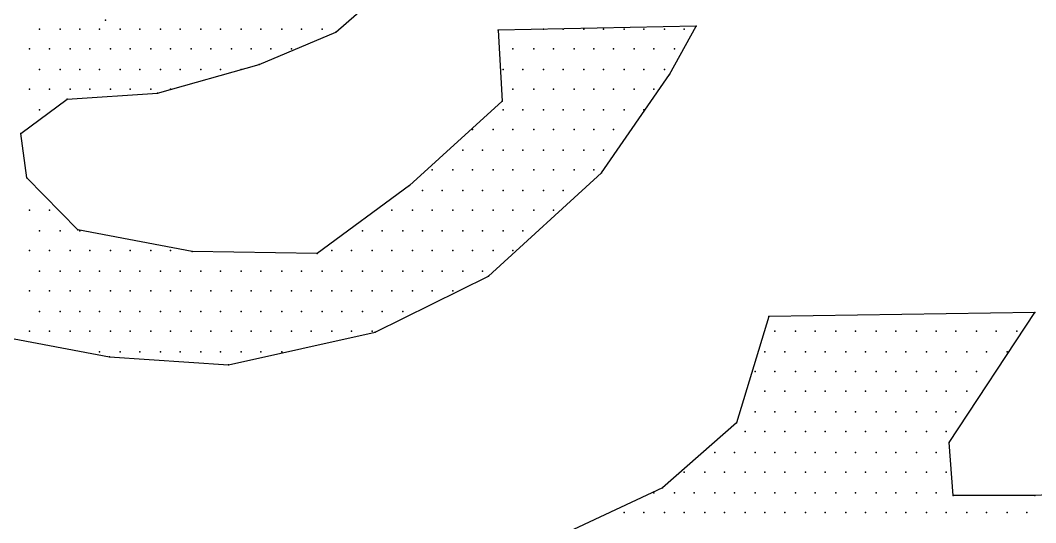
# Model space of a CAD drawing. Extents: x 180421 to 182279, y 668879 to 669787.
# Drawn here: x 180624.08 to 180629.52, y 669620.96 to 669623.65 of the extents above; entities that cross this region are included whole.
import ezdxf

# ---------------------------------------------------------------- set-up
doc = ezdxf.new("R2010")
doc.units = 0
doc.header["$LTSCALE"] = 2.5
doc.header["$MEASUREMENT"] = 0
doc.layers.add('KOTERET', color=1, linetype='CONTINUOUS')

msp = doc.modelspace()

# ---------------------------------------------------------------- linework, layer by layer
at = {"layer": 'KOTERET', "color": 1, "linetype": 'Continuous'}
msp.add_lwpolyline([(180592.9145, 669596.2614, 0.049045), (180603.36, 669595.5119, 0.072972), (180618.6666, 669598.1721, 0.125195), (180628.4524, 669603.5083, 0.103069), (180633.7886, 669611.0297, 0.035565), (180634.1422, 669612.5551, 0.105225), (180633.8994, 669617.1365, 0.105504), (180629.1227, 669624.4098, 0.107235), (180621.6594, 669629.1496, 0.064474), (180609.1765, 669632.591, 0.055181), (180598.0871, 669632.9235, 0.081162), (180585.0606, 669630.2474, 0.05669), (180576.7844, 669625.9616, 0.171614), (180570.7409, 669618.9363, 0.076301), (180569.8278, 669614.8194, 0.117637), (180571.2952, 669608.5384, 0.130118), (180575.998, 669603.2022, 0.070334), (180585.6676, 669598.1034, 0.047983), (180592.9145, 669596.2614)], format="xyb", dxfattribs=at)
at = {"layer": 'KOTERET', "color": 2, "linetype": 'Continuous'}
for points in [[(180625.7711, 669623.5864), (180626.1036, 669623.8767)], [(180624.1823, 669623.6022), (180624.1823, 669623.6022)], [(180624.2932, 669623.6022), (180624.2932, 669623.6022)], [(180624.3987, 669623.6022), (180624.3987, 669623.6022)], [(180624.5043, 669623.6022), (180624.5043, 669623.6022)], [(180624.6151, 669623.6022), (180624.6151, 669623.6022)], [(180624.7207, 669623.6022), (180624.7207, 669623.6022)], [(180624.8315, 669623.6022), (180624.8315, 669623.6022)], [(180624.9371, 669623.6022), (180624.9371, 669623.6022)], [(180625.0479, 669623.6022), (180625.0479, 669623.6022)], [(180625.1535, 669623.6022), (180625.1535, 669623.6022)], [(180625.2643, 669623.6022), (180625.2643, 669623.6022)], [(180625.3594, 669623.4122), (180625.7711, 669623.5864)], [(180625.3699, 669623.6022), (180625.3699, 669623.6022)], [(180625.4808, 669623.6022), (180625.4808, 669623.6022)], [(180625.5863, 669623.6022), (180625.5863, 669623.6022)], [(180625.6972, 669623.6022), (180625.6972, 669623.6022)], [(180627.7029, 669623.6181), (180626.6419, 669623.597)], [(180626.6419, 669623.597), (180626.6631, 669623.2169)], [(180626.8847, 669623.6022), (180626.8847, 669623.6022)], [(180626.9903, 669623.6022), (180626.9903, 669623.6022)], [(180627.1011, 669623.6022), (180627.1011, 669623.6022)], [(180627.2067, 669623.6022), (180627.2067, 669623.6022)], [(180627.3176, 669623.6022), (180627.3176, 669623.6022)], [(180627.4231, 669623.6022), (180627.4231, 669623.6022)], [(180627.534, 669623.6022), (180627.534, 669623.6022)], [(180627.5603, 669623.3594), (180627.7029, 669623.6181)], [(180627.6395, 669623.6022), (180627.6395, 669623.6022)], [(180627.7029, 669623.6181), (180627.7029, 669623.6181)], [(180624.1295, 669623.4967), (180624.1295, 669623.4967)], [(180624.2351, 669623.4967), (180624.2351, 669623.4967)], [(180624.3459, 669623.4967), (180624.3459, 669623.4967)], [(180624.4515, 669623.4967), (180624.4515, 669623.4967)], [(180624.5624, 669623.4967), (180624.5624, 669623.4967)], [(180624.6679, 669623.4967), (180624.6679, 669623.4967)], [(180624.7788, 669623.4967), (180624.7788, 669623.4967)], [(180624.8843, 669623.4967), (180624.8843, 669623.4967)], [(180624.9952, 669623.4967), (180624.9952, 669623.4967)], [(180625.1007, 669623.4967), (180625.1007, 669623.4967)], [(180625.2116, 669623.4967), (180625.2116, 669623.4967)], [(180625.3171, 669623.4967), (180625.3171, 669623.4967)], [(180625.4227, 669623.4967), (180625.4227, 669623.4967)], [(180625.5335, 669623.4967), (180625.5335, 669623.4967)], [(180626.7211, 669623.4967), (180626.7211, 669623.4967)], [(180626.832, 669623.4967), (180626.832, 669623.4967)], [(180626.9375, 669623.4967), (180626.9375, 669623.4967)], [(180627.0484, 669623.4967), (180627.0484, 669623.4967)], [(180627.1539, 669623.4967), (180627.1539, 669623.4967)], [(180627.2595, 669623.4967), (180627.2595, 669623.4967)], [(180627.3703, 669623.4967), (180627.3703, 669623.4967)], [(180627.4759, 669623.4967), (180627.4759, 669623.4967)], [(180627.5867, 669623.4967), (180627.5867, 669623.4967)], [(180624.1823, 669623.3858), (180624.1823, 669623.3858)], [(180624.2932, 669623.3858), (180624.2932, 669623.3858)], [(180624.3987, 669623.3858), (180624.3987, 669623.3858)], [(180624.5043, 669623.3858), (180624.5043, 669623.3858)], [(180624.6151, 669623.3858), (180624.6151, 669623.3858)], [(180624.7207, 669623.3858), (180624.7207, 669623.3858)], [(180624.8157, 669623.2592), (180625.3594, 669623.4122)], [(180624.8315, 669623.3858), (180624.8315, 669623.3858)], [(180624.9371, 669623.3858), (180624.9371, 669623.3858)], [(180625.0479, 669623.3858), (180625.0479, 669623.3858)], [(180625.1535, 669623.3858), (180625.1535, 669623.3858)], [(180625.2643, 669623.3858), (180625.2643, 669623.3858)], [(180626.6683, 669623.3858), (180626.6683, 669623.3858)], [(180626.7739, 669623.3858), (180626.7739, 669623.3858)], [(180626.8847, 669623.3858), (180626.8847, 669623.3858)], [(180626.9903, 669623.3858), (180626.9903, 669623.3858)], [(180627.1011, 669623.3858), (180627.1011, 669623.3858)], [(180627.2067, 669623.3858), (180627.2067, 669623.3858)], [(180627.3176, 669623.3858), (180627.3176, 669623.3858)], [(180627.4231, 669623.3858), (180627.4231, 669623.3858)], [(180627.534, 669623.3858), (180627.534, 669623.3858)], [(180627.1962, 669622.8316), (180627.5603, 669623.3594)], [(180624.1295, 669623.2803), (180624.1295, 669623.2803)], [(180624.2351, 669623.2803), (180624.2351, 669623.2803)], [(180624.3459, 669623.2803), (180624.3459, 669623.2803)], [(180624.4515, 669623.2803), (180624.4515, 669623.2803)], [(180624.5624, 669623.2803), (180624.5624, 669623.2803)], [(180624.6679, 669623.2803), (180624.6679, 669623.2803)], [(180624.7788, 669623.2803), (180624.7788, 669623.2803)], [(180624.8843, 669623.2803), (180624.8843, 669623.2803)], [(180626.7211, 669623.2803), (180626.7211, 669623.2803)], [(180626.832, 669623.2803), (180626.832, 669623.2803)], [(180626.9375, 669623.2803), (180626.9375, 669623.2803)], [(180627.0484, 669623.2803), (180627.0484, 669623.2803)], [(180627.1539, 669623.2803), (180627.1539, 669623.2803)], [(180627.2595, 669623.2803), (180627.2595, 669623.2803)], [(180627.3703, 669623.2803), (180627.3703, 669623.2803)], [(180627.4759, 669623.2803), (180627.4759, 669623.2803)], [(180624.082, 669623.0428), (180624.3301, 669623.2275)], [(180624.3301, 669623.2275), (180624.8157, 669623.2592)], [(180626.6631, 669623.2169), (180626.1669, 669622.763)], [(180624.1823, 669623.1694), (180624.1823, 669623.1694)], [(180626.6683, 669623.1694), (180626.6683, 669623.1694)], [(180626.7739, 669623.1694), (180626.7739, 669623.1694)], [(180626.8847, 669623.1694), (180626.8847, 669623.1694)], [(180626.9903, 669623.1694), (180626.9903, 669623.1694)], [(180627.1011, 669623.1694), (180627.1011, 669623.1694)], [(180627.2067, 669623.1694), (180627.2067, 669623.1694)], [(180627.3176, 669623.1694), (180627.3176, 669623.1694)], [(180627.4231, 669623.1694), (180627.4231, 669623.1694)], [(180624.1137, 669622.8052), (180624.082, 669623.0428)], [(180626.5047, 669623.0639), (180626.5047, 669623.0639)], [(180626.6156, 669623.0639), (180626.6156, 669623.0639)], [(180626.7211, 669623.0639), (180626.7211, 669623.0639)], [(180626.832, 669623.0639), (180626.832, 669623.0639)], [(180626.9375, 669623.0639), (180626.9375, 669623.0639)], [(180627.0484, 669623.0639), (180627.0484, 669623.0639)], [(180627.1539, 669623.0639), (180627.1539, 669623.0639)], [(180627.2595, 669623.0639), (180627.2595, 669623.0639)], [(180626.4519, 669622.953), (180626.4519, 669622.953)], [(180626.5575, 669622.953), (180626.5575, 669622.953)], [(180626.6683, 669622.953), (180626.6683, 669622.953)], [(180626.7739, 669622.953), (180626.7739, 669622.953)], [(180626.8847, 669622.953), (180626.8847, 669622.953)], [(180626.9903, 669622.953), (180626.9903, 669622.953)], [(180627.1011, 669622.953), (180627.1011, 669622.953)], [(180627.2067, 669622.953), (180627.2067, 669622.953)], [(180626.2883, 669622.8475), (180626.2883, 669622.8475)], [(180626.3992, 669622.8475), (180626.3992, 669622.8475)], [(180626.5047, 669622.8475), (180626.5047, 669622.8475)], [(180626.5892, 669622.2774), (180627.1962, 669622.8316)], [(180626.6156, 669622.8475), (180626.6156, 669622.8475)], [(180626.7211, 669622.8475), (180626.7211, 669622.8475)], [(180626.832, 669622.8475), (180626.832, 669622.8475)], [(180626.9375, 669622.8475), (180626.9375, 669622.8475)], [(180627.0484, 669622.8475), (180627.0484, 669622.8475)], [(180627.1539, 669622.8475), (180627.1539, 669622.8475)], [(180624.3882, 669622.5255), (180624.1137, 669622.8052)], [(180626.1669, 669622.763), (180625.6708, 669622.3988)], [(180626.2355, 669622.7366), (180626.2355, 669622.7366)], [(180626.3411, 669622.7366), (180626.3411, 669622.7366)], [(180626.4519, 669622.7366), (180626.4519, 669622.7366)], [(180626.5575, 669622.7366), (180626.5575, 669622.7366)], [(180626.6683, 669622.7366), (180626.6683, 669622.7366)], [(180626.7739, 669622.7366), (180626.7739, 669622.7366)], [(180626.8847, 669622.7366), (180626.8847, 669622.7366)], [(180626.9903, 669622.7366), (180626.9903, 669622.7366)], [(180624.1295, 669622.6311), (180624.1295, 669622.6311)], [(180624.2351, 669622.6311), (180624.2351, 669622.6311)], [(180626.0719, 669622.6311), (180626.0719, 669622.6311)], [(180626.1827, 669622.6311), (180626.1827, 669622.6311)], [(180626.2883, 669622.6311), (180626.2883, 669622.6311)], [(180626.3992, 669622.6311), (180626.3992, 669622.6311)], [(180626.5047, 669622.6311), (180626.5047, 669622.6311)], [(180626.6156, 669622.6311), (180626.6156, 669622.6311)], [(180626.7211, 669622.6311), (180626.7211, 669622.6311)], [(180626.832, 669622.6311), (180626.832, 669622.6311)], [(180626.9375, 669622.6311), (180626.9375, 669622.6311)], [(180624.1823, 669622.5202), (180624.1823, 669622.5202)], [(180624.2932, 669622.5202), (180624.2932, 669622.5202)], [(180625.0004, 669622.4094), (180624.3882, 669622.5255)], [(180624.3987, 669622.5202), (180624.3987, 669622.5202)], [(180625.9136, 669622.5202), (180625.9136, 669622.5202)], [(180626.0191, 669622.5202), (180626.0191, 669622.5202)], [(180626.13, 669622.5202), (180626.13, 669622.5202)], [(180626.2355, 669622.5202), (180626.2355, 669622.5202)], [(180626.3411, 669622.5202), (180626.3411, 669622.5202)], [(180626.4519, 669622.5202), (180626.4519, 669622.5202)], [(180626.5575, 669622.5202), (180626.5575, 669622.5202)], [(180626.6683, 669622.5202), (180626.6683, 669622.5202)], [(180626.7739, 669622.5202), (180626.7739, 669622.5202)], [(180624.1295, 669622.4147), (180624.1295, 669622.4147)], [(180624.2351, 669622.4147), (180624.2351, 669622.4147)], [(180624.3459, 669622.4147), (180624.3459, 669622.4147)], [(180624.4515, 669622.4147), (180624.4515, 669622.4147)], [(180624.5624, 669622.4147), (180624.5624, 669622.4147)], [(180624.6679, 669622.4147), (180624.6679, 669622.4147)], [(180624.7788, 669622.4147), (180624.7788, 669622.4147)], [(180624.8843, 669622.4147), (180624.8843, 669622.4147)], [(180625.6708, 669622.3988), (180625.0004, 669622.4094)], [(180625.7499, 669622.4147), (180625.7499, 669622.4147)], [(180625.8555, 669622.4147), (180625.8555, 669622.4147)], [(180625.9663, 669622.4147), (180625.9663, 669622.4147)], [(180626.0719, 669622.4147), (180626.0719, 669622.4147)], [(180626.1827, 669622.4147), (180626.1827, 669622.4147)], [(180626.2883, 669622.4147), (180626.2883, 669622.4147)], [(180626.3992, 669622.4147), (180626.3992, 669622.4147)], [(180626.5047, 669622.4147), (180626.5047, 669622.4147)], [(180626.6156, 669622.4147), (180626.6156, 669622.4147)], [(180626.7211, 669622.4147), (180626.7211, 669622.4147)], [(180624.1823, 669622.3038), (180624.1823, 669622.3038)], [(180624.2932, 669622.3038), (180624.2932, 669622.3038)], [(180624.3987, 669622.3038), (180624.3987, 669622.3038)], [(180624.5043, 669622.3038), (180624.5043, 669622.3038)], [(180624.6151, 669622.3038), (180624.6151, 669622.3038)], [(180624.7207, 669622.3038), (180624.7207, 669622.3038)], [(180624.8315, 669622.3038), (180624.8315, 669622.3038)], [(180624.9371, 669622.3038), (180624.9371, 669622.3038)], [(180625.0479, 669622.3038), (180625.0479, 669622.3038)], [(180625.1535, 669622.3038), (180625.1535, 669622.3038)], [(180625.2643, 669622.3038), (180625.2643, 669622.3038)], [(180625.3699, 669622.3038), (180625.3699, 669622.3038)], [(180625.4808, 669622.3038), (180625.4808, 669622.3038)], [(180625.5863, 669622.3038), (180625.5863, 669622.3038)], [(180625.6972, 669622.3038), (180625.6972, 669622.3038)], [(180625.8027, 669622.3038), (180625.8027, 669622.3038)], [(180625.9136, 669622.3038), (180625.9136, 669622.3038)], [(180626.0191, 669622.3038), (180626.0191, 669622.3038)], [(180626.13, 669622.3038), (180626.13, 669622.3038)], [(180626.2355, 669622.3038), (180626.2355, 669622.3038)], [(180626.3411, 669622.3038), (180626.3411, 669622.3038)], [(180626.4519, 669622.3038), (180626.4519, 669622.3038)], [(180626.5575, 669622.3038), (180626.5575, 669622.3038)], [(180625.9822, 669621.9766), (180626.5892, 669622.2774)], [(180624.1295, 669622.1983), (180624.1295, 669622.1983)], [(180624.2351, 669622.1983), (180624.2351, 669622.1983)], [(180624.3459, 669622.1983), (180624.3459, 669622.1983)], [(180624.4515, 669622.1983), (180624.4515, 669622.1983)], [(180624.5624, 669622.1983), (180624.5624, 669622.1983)], [(180624.6679, 669622.1983), (180624.6679, 669622.1983)], [(180624.7788, 669622.1983), (180624.7788, 669622.1983)], [(180624.8843, 669622.1983), (180624.8843, 669622.1983)], [(180624.9952, 669622.1983), (180624.9952, 669622.1983)], [(180625.1007, 669622.1983), (180625.1007, 669622.1983)], [(180625.2116, 669622.1983), (180625.2116, 669622.1983)], [(180625.3171, 669622.1983), (180625.3171, 669622.1983)], [(180625.4227, 669622.1983), (180625.4227, 669622.1983)], [(180625.5335, 669622.1983), (180625.5335, 669622.1983)], [(180625.6391, 669622.1983), (180625.6391, 669622.1983)], [(180625.7499, 669622.1983), (180625.7499, 669622.1983)], [(180625.8555, 669622.1983), (180625.8555, 669622.1983)], [(180625.9663, 669622.1983), (180625.9663, 669622.1983)], [(180626.0719, 669622.1983), (180626.0719, 669622.1983)], [(180626.1827, 669622.1983), (180626.1827, 669622.1983)], [(180626.2883, 669622.1983), (180626.2883, 669622.1983)], [(180626.3992, 669622.1983), (180626.3992, 669622.1983)], [(180624.1823, 669622.0874), (180624.1823, 669622.0874)], [(180624.2932, 669622.0874), (180624.2932, 669622.0874)], [(180624.3987, 669622.0874), (180624.3987, 669622.0874)], [(180624.5043, 669622.0874), (180624.5043, 669622.0874)], [(180624.6151, 669622.0874), (180624.6151, 669622.0874)], [(180624.7207, 669622.0874), (180624.7207, 669622.0874)], [(180624.8315, 669622.0874), (180624.8315, 669622.0874)], [(180624.9371, 669622.0874), (180624.9371, 669622.0874)], [(180625.0479, 669622.0874), (180625.0479, 669622.0874)], [(180625.1535, 669622.0874), (180625.1535, 669622.0874)], [(180625.2643, 669622.0874), (180625.2643, 669622.0874)], [(180625.3699, 669622.0874), (180625.3699, 669622.0874)], [(180625.4808, 669622.0874), (180625.4808, 669622.0874)], [(180625.5863, 669622.0874), (180625.5863, 669622.0874)], [(180625.6972, 669622.0874), (180625.6972, 669622.0874)], [(180625.8027, 669622.0874), (180625.8027, 669622.0874)], [(180625.9136, 669622.0874), (180625.9136, 669622.0874)], [(180626.0191, 669622.0874), (180626.0191, 669622.0874)], [(180626.13, 669622.0874), (180626.13, 669622.0874)], [(180629.5185, 669622.0821), (180628.0934, 669622.061)], [(180629.0593, 669621.3854), (180629.5185, 669622.0821)], [(180628.0934, 669622.061), (180627.9193, 669621.491)], [(180623.9131, 669621.966), (180624.5571, 669621.8446)], [(180624.1295, 669621.9818), (180624.1295, 669621.9818)], [(180624.2351, 669621.9818), (180624.2351, 669621.9818)], [(180624.3459, 669621.9818), (180624.3459, 669621.9818)], [(180624.4515, 669621.9818), (180624.4515, 669621.9818)], [(180624.5624, 669621.9818), (180624.5624, 669621.9818)], [(180624.6679, 669621.9818), (180624.6679, 669621.9818)], [(180624.7788, 669621.9818), (180624.7788, 669621.9818)], [(180624.8843, 669621.9818), (180624.8843, 669621.9818)], [(180624.9952, 669621.9818), (180624.9952, 669621.9818)], [(180625.1007, 669621.9818), (180625.1007, 669621.9818)], [(180625.1957, 669621.8024), (180625.9822, 669621.9766)], [(180625.2116, 669621.9818), (180625.2116, 669621.9818)], [(180625.3171, 669621.9818), (180625.3171, 669621.9818)], [(180625.4227, 669621.9818), (180625.4227, 669621.9818)], [(180625.5335, 669621.9818), (180625.5335, 669621.9818)], [(180625.6391, 669621.9818), (180625.6391, 669621.9818)], [(180625.7499, 669621.9818), (180625.7499, 669621.9818)], [(180625.8555, 669621.9818), (180625.8555, 669621.9818)], [(180625.9663, 669621.9818), (180625.9663, 669621.9818)], [(180628.1251, 669621.9818), (180628.1251, 669621.9818)], [(180628.236, 669621.9818), (180628.236, 669621.9818)], [(180628.3415, 669621.9818), (180628.3415, 669621.9818)], [(180628.4524, 669621.9818), (180628.4524, 669621.9818)], [(180628.5579, 669621.9818), (180628.5579, 669621.9818)], [(180628.6688, 669621.9818), (180628.6688, 669621.9818)], [(180628.7743, 669621.9818), (180628.7743, 669621.9818)], [(180628.8852, 669621.9818), (180628.8852, 669621.9818)], [(180628.9907, 669621.9818), (180628.9907, 669621.9818)], [(180629.0963, 669621.9818), (180629.0963, 669621.9818)], [(180629.2071, 669621.9818), (180629.2071, 669621.9818)], [(180629.3127, 669621.9818), (180629.3127, 669621.9818)], [(180629.4235, 669621.9818), (180629.4235, 669621.9818)], [(180624.5043, 669621.871), (180624.5043, 669621.871)], [(180624.5571, 669621.8446), (180625.1957, 669621.8024)], [(180624.6151, 669621.871), (180624.6151, 669621.871)], [(180624.7207, 669621.871), (180624.7207, 669621.871)], [(180624.8315, 669621.871), (180624.8315, 669621.871)], [(180624.9371, 669621.871), (180624.9371, 669621.871)], [(180625.0479, 669621.871), (180625.0479, 669621.871)], [(180625.1535, 669621.871), (180625.1535, 669621.871)], [(180625.2643, 669621.871), (180625.2643, 669621.871)], [(180625.3699, 669621.871), (180625.3699, 669621.871)], [(180625.4808, 669621.871), (180625.4808, 669621.871)], [(180628.0723, 669621.871), (180628.0723, 669621.871)], [(180628.1779, 669621.871), (180628.1779, 669621.871)], [(180628.2887, 669621.871), (180628.2887, 669621.871)], [(180628.3943, 669621.871), (180628.3943, 669621.871)], [(180628.5051, 669621.871), (180628.5051, 669621.871)], [(180628.6107, 669621.871), (180628.6107, 669621.871)], [(180628.7215, 669621.871), (180628.7215, 669621.871)], [(180628.8271, 669621.871), (180628.8271, 669621.871)], [(180628.9379, 669621.871), (180628.9379, 669621.871)], [(180629.0435, 669621.871), (180629.0435, 669621.871)], [(180629.1544, 669621.871), (180629.1544, 669621.871)], [(180629.2599, 669621.871), (180629.2599, 669621.871)], [(180629.3708, 669621.871), (180629.3708, 669621.871)], [(180628.0195, 669621.7654), (180628.0195, 669621.7654)], [(180628.1251, 669621.7654), (180628.1251, 669621.7654)], [(180628.236, 669621.7654), (180628.236, 669621.7654)], [(180628.3415, 669621.7654), (180628.3415, 669621.7654)], [(180628.4524, 669621.7654), (180628.4524, 669621.7654)], [(180628.5579, 669621.7654), (180628.5579, 669621.7654)], [(180628.6688, 669621.7654), (180628.6688, 669621.7654)], [(180628.7743, 669621.7654), (180628.7743, 669621.7654)], [(180628.8852, 669621.7654), (180628.8852, 669621.7654)], [(180628.9907, 669621.7654), (180628.9907, 669621.7654)], [(180629.0963, 669621.7654), (180629.0963, 669621.7654)], [(180629.2071, 669621.7654), (180629.2071, 669621.7654)], [(180628.0723, 669621.6599), (180628.0723, 669621.6599)], [(180628.1779, 669621.6599), (180628.1779, 669621.6599)], [(180628.2887, 669621.6599), (180628.2887, 669621.6599)], [(180628.3943, 669621.6599), (180628.3943, 669621.6599)], [(180628.5051, 669621.6599), (180628.5051, 669621.6599)], [(180628.6107, 669621.6599), (180628.6107, 669621.6599)], [(180628.7215, 669621.6599), (180628.7215, 669621.6599)], [(180628.8271, 669621.6599), (180628.8271, 669621.6599)], [(180628.9379, 669621.6599), (180628.9379, 669621.6599)], [(180629.0435, 669621.6599), (180629.0435, 669621.6599)], [(180629.1544, 669621.6599), (180629.1544, 669621.6599)], [(180628.0195, 669621.549), (180628.0195, 669621.549)], [(180628.1251, 669621.549), (180628.1251, 669621.549)], [(180628.236, 669621.549), (180628.236, 669621.549)], [(180628.3415, 669621.549), (180628.3415, 669621.549)], [(180628.4524, 669621.549), (180628.4524, 669621.549)], [(180628.5579, 669621.549), (180628.5579, 669621.549)], [(180628.6688, 669621.549), (180628.6688, 669621.549)], [(180628.7743, 669621.549), (180628.7743, 669621.549)], [(180628.8852, 669621.549), (180628.8852, 669621.549)], [(180628.9907, 669621.549), (180628.9907, 669621.549)], [(180629.0963, 669621.549), (180629.0963, 669621.549)], [(180627.9193, 669621.491), (180627.5234, 669621.1426)], [(180627.9668, 669621.4435), (180627.9668, 669621.4435)], [(180628.0723, 669621.4435), (180628.0723, 669621.4435)], [(180628.1779, 669621.4435), (180628.1779, 669621.4435)], [(180628.2887, 669621.4435), (180628.2887, 669621.4435)], [(180628.3943, 669621.4435), (180628.3943, 669621.4435)], [(180628.5051, 669621.4435), (180628.5051, 669621.4435)], [(180628.6107, 669621.4435), (180628.6107, 669621.4435)], [(180628.7215, 669621.4435), (180628.7215, 669621.4435)], [(180628.8271, 669621.4435), (180628.8271, 669621.4435)], [(180628.9379, 669621.4435), (180628.9379, 669621.4435)], [(180629.0435, 669621.4435), (180629.0435, 669621.4435)], [(180629.0805, 669621.1004), (180629.0593, 669621.3854)], [(180627.8031, 669621.3326), (180627.8031, 669621.3326)], [(180627.9087, 669621.3326), (180627.9087, 669621.3326)], [(180628.0195, 669621.3326), (180628.0195, 669621.3326)], [(180628.1251, 669621.3326), (180628.1251, 669621.3326)], [(180628.236, 669621.3326), (180628.236, 669621.3326)], [(180628.3415, 669621.3326), (180628.3415, 669621.3326)], [(180628.4524, 669621.3326), (180628.4524, 669621.3326)], [(180628.5579, 669621.3326), (180628.5579, 669621.3326)], [(180628.6688, 669621.3326), (180628.6688, 669621.3326)], [(180628.7743, 669621.3326), (180628.7743, 669621.3326)], [(180628.8852, 669621.3326), (180628.8852, 669621.3326)], [(180628.9907, 669621.3326), (180628.9907, 669621.3326)], [(180627.6395, 669621.2271), (180627.6395, 669621.2271)], [(180627.7504, 669621.2271), (180627.7504, 669621.2271)], [(180627.8559, 669621.2271), (180627.8559, 669621.2271)], [(180627.9668, 669621.2271), (180627.9668, 669621.2271)], [(180628.0723, 669621.2271), (180628.0723, 669621.2271)], [(180628.1779, 669621.2271), (180628.1779, 669621.2271)], [(180628.2887, 669621.2271), (180628.2887, 669621.2271)], [(180628.3943, 669621.2271), (180628.3943, 669621.2271)], [(180628.5051, 669621.2271), (180628.5051, 669621.2271)], [(180628.6107, 669621.2271), (180628.6107, 669621.2271)], [(180628.7215, 669621.2271), (180628.7215, 669621.2271)], [(180628.8271, 669621.2271), (180628.8271, 669621.2271)], [(180628.9379, 669621.2271), (180628.9379, 669621.2271)], [(180629.0435, 669621.2271), (180629.0435, 669621.2271)], [(180627.5234, 669621.1426), (180626.737, 669620.7731)], [(180627.4759, 669621.1162), (180627.4759, 669621.1162)], [(180627.5867, 669621.1162), (180627.5867, 669621.1162)], [(180627.6923, 669621.1162), (180627.6923, 669621.1162)], [(180627.8031, 669621.1162), (180627.8031, 669621.1162)], [(180627.9087, 669621.1162), (180627.9087, 669621.1162)], [(180628.0195, 669621.1162), (180628.0195, 669621.1162)], [(180628.1251, 669621.1162), (180628.1251, 669621.1162)], [(180628.236, 669621.1162), (180628.236, 669621.1162)], [(180628.3415, 669621.1162), (180628.3415, 669621.1162)], [(180628.4524, 669621.1162), (180628.4524, 669621.1162)], [(180628.5579, 669621.1162), (180628.5579, 669621.1162)], [(180628.6688, 669621.1162), (180628.6688, 669621.1162)], [(180628.7743, 669621.1162), (180628.7743, 669621.1162)], [(180628.8852, 669621.1162), (180628.8852, 669621.1162)], [(180628.9907, 669621.1162), (180628.9907, 669621.1162)], [(180629.0805, 669621.1004), (180629.0805, 669621.1004)], [(180629.0805, 669621.1004), (180629.0805, 669621.1004)], [(180629.5185, 669621.1004), (180629.0805, 669621.1004)], [(180629.9144, 669621.1215), (180629.5185, 669621.1004)], [(180627.3176, 669621.0107), (180627.3176, 669621.0107)], [(180627.4231, 669621.0107), (180627.4231, 669621.0107)], [(180627.534, 669621.0107), (180627.534, 669621.0107)], [(180627.6395, 669621.0107), (180627.6395, 669621.0107)], [(180627.7504, 669621.0107), (180627.7504, 669621.0107)], [(180627.8559, 669621.0107), (180627.8559, 669621.0107)], [(180627.9668, 669621.0107), (180627.9668, 669621.0107)], [(180628.0723, 669621.0107), (180628.0723, 669621.0107)], [(180628.1779, 669621.0107), (180628.1779, 669621.0107)], [(180628.2887, 669621.0107), (180628.2887, 669621.0107)], [(180628.3943, 669621.0107), (180628.3943, 669621.0107)], [(180628.5051, 669621.0107), (180628.5051, 669621.0107)], [(180628.6107, 669621.0107), (180628.6107, 669621.0107)], [(180628.7215, 669621.0107), (180628.7215, 669621.0107)], [(180628.8271, 669621.0107), (180628.8271, 669621.0107)], [(180628.9379, 669621.0107), (180628.9379, 669621.0107)], [(180629.0435, 669621.0107), (180629.0435, 669621.0107)], [(180629.1544, 669621.0107), (180629.1544, 669621.0107)], [(180629.2599, 669621.0107), (180629.2599, 669621.0107)], [(180629.3708, 669621.0107), (180629.3708, 669621.0107)], [(180629.4763, 669621.0107), (180629.4763, 669621.0107)]]:
    msp.add_lwpolyline(points, dxfattribs=at)
at = {"layer": 'KOTERET', "color": 1}
for p in [(180624.536, 669623.6497), (180624.536, 669623.6497), (180624.1823, 669623.6022), (180624.1823, 669623.6022), (180624.2932, 669623.6022), (180624.2932, 669623.6022), (180624.3987, 669623.6022), (180624.3987, 669623.6022), (180624.5043, 669623.6022), (180624.5043, 669623.6022), (180624.6151, 669623.6022), (180624.6151, 669623.6022), (180624.7207, 669623.6022), (180624.7207, 669623.6022), (180624.8315, 669623.6022), (180624.8315, 669623.6022), (180624.9371, 669623.6022), (180624.9371, 669623.6022), (180625.0479, 669623.6022), (180625.0479, 669623.6022), (180625.1535, 669623.6022), (180625.1535, 669623.6022), (180625.2643, 669623.6022), (180625.2643, 669623.6022), (180625.3699, 669623.6022), (180625.3699, 669623.6022), (180625.4808, 669623.6022), (180625.4808, 669623.6022), (180625.5863, 669623.6022), (180625.5863, 669623.6022), (180625.6972, 669623.6022), (180625.6972, 669623.6022), (180625.7711, 669623.5864), (180625.7711, 669623.5864), (180626.6419, 669623.597), (180626.6419, 669623.597), (180626.8847, 669623.6022), (180626.8847, 669623.6022), (180626.9903, 669623.6022), (180626.9903, 669623.6022), (180627.1011, 669623.6022), (180627.1011, 669623.6022), (180627.2067, 669623.6022), (180627.2067, 669623.6022), (180627.3176, 669623.6022), (180627.3176, 669623.6022), (180627.4231, 669623.6022), (180627.4231, 669623.6022), (180627.534, 669623.6022), (180627.534, 669623.6022), (180627.6395, 669623.6022), (180627.6395, 669623.6022), (180627.7029, 669623.6181), (180627.7029, 669623.6181), (180627.7029, 669623.6181), (180627.7029, 669623.6181), (180624.1295, 669623.4967), (180624.1295, 669623.4967), (180624.2351, 669623.4967), (180624.2351, 669623.4967), (180624.3459, 669623.4967), (180624.3459, 669623.4967), (180624.4515, 669623.4967), (180624.4515, 669623.4967), (180624.5624, 669623.4967), (180624.5624, 669623.4967), (180624.6679, 669623.4967), (180624.6679, 669623.4967), (180624.7788, 669623.4967), (180624.7788, 669623.4967), (180624.8843, 669623.4967), (180624.8843, 669623.4967), (180624.9952, 669623.4967), (180624.9952, 669623.4967), (180625.1007, 669623.4967), (180625.1007, 669623.4967), (180625.2116, 669623.4967), (180625.2116, 669623.4967), (180625.3171, 669623.4967), (180625.3171, 669623.4967), (180625.4227, 669623.4967), (180625.4227, 669623.4967), (180625.5335, 669623.4967), (180625.5335, 669623.4967), (180626.7211, 669623.4967), (180626.7211, 669623.4967), (180626.832, 669623.4967), (180626.832, 669623.4967), (180626.9375, 669623.4967), (180626.9375, 669623.4967), (180627.0484, 669623.4967), (180627.0484, 669623.4967), (180627.1539, 669623.4967), (180627.1539, 669623.4967), (180627.2595, 669623.4967), (180627.2595, 669623.4967), (180627.3703, 669623.4967), (180627.3703, 669623.4967), (180627.4759, 669623.4967), (180627.4759, 669623.4967), (180627.5867, 669623.4967), (180627.5867, 669623.4967), (180624.1823, 669623.3858), (180624.1823, 669623.3858), (180624.2932, 669623.3858), (180624.2932, 669623.3858), (180624.3987, 669623.3858), (180624.3987, 669623.3858), (180624.5043, 669623.3858), (180624.5043, 669623.3858), (180624.6151, 669623.3858), (180624.6151, 669623.3858), (180624.7207, 669623.3858), (180624.7207, 669623.3858), (180624.8315, 669623.3858), (180624.8315, 669623.3858), (180624.9371, 669623.3858), (180624.9371, 669623.3858), (180625.0479, 669623.3858), (180625.0479, 669623.3858), (180625.1535, 669623.3858), (180625.1535, 669623.3858), (180625.2643, 669623.3858), (180625.2643, 669623.3858), (180625.3594, 669623.4122), (180625.3594, 669623.4122), (180626.6683, 669623.3858), (180626.6683, 669623.3858), (180626.7739, 669623.3858), (180626.7739, 669623.3858), (180626.8847, 669623.3858), (180626.8847, 669623.3858), (180626.9903, 669623.3858), (180626.9903, 669623.3858), (180627.1011, 669623.3858), (180627.1011, 669623.3858), (180627.2067, 669623.3858), (180627.2067, 669623.3858), (180627.3176, 669623.3858), (180627.3176, 669623.3858), (180627.4231, 669623.3858), (180627.4231, 669623.3858), (180627.534, 669623.3858), (180627.534, 669623.3858), (180627.5603, 669623.3594), (180627.5603, 669623.3594), (180624.1295, 669623.2803), (180624.1295, 669623.2803), (180624.2351, 669623.2803), (180624.2351, 669623.2803), (180624.3459, 669623.2803), (180624.3459, 669623.2803), (180624.4515, 669623.2803), (180624.4515, 669623.2803), (180624.5624, 669623.2803), (180624.5624, 669623.2803), (180624.6679, 669623.2803), (180624.6679, 669623.2803), (180624.7788, 669623.2803), (180624.7788, 669623.2803), (180624.8843, 669623.2803), (180624.8843, 669623.2803), (180626.7211, 669623.2803), (180626.7211, 669623.2803), (180626.832, 669623.2803), (180626.832, 669623.2803), (180626.9375, 669623.2803), (180626.9375, 669623.2803), (180627.0484, 669623.2803), (180627.0484, 669623.2803), (180627.1539, 669623.2803), (180627.1539, 669623.2803), (180627.2595, 669623.2803), (180627.2595, 669623.2803), (180627.3703, 669623.2803), (180627.3703, 669623.2803), (180627.4759, 669623.2803), (180627.4759, 669623.2803), (180624.3301, 669623.2275), (180624.3301, 669623.2275), (180624.8157, 669623.2592), (180624.8157, 669623.2592), (180626.6631, 669623.2169), (180626.6631, 669623.2169), (180624.1823, 669623.1694), (180624.1823, 669623.1694), (180626.6683, 669623.1694), (180626.6683, 669623.1694), (180626.7739, 669623.1694), (180626.7739, 669623.1694), (180626.8847, 669623.1694), (180626.8847, 669623.1694), (180626.9903, 669623.1694), (180626.9903, 669623.1694), (180627.1011, 669623.1694), (180627.1011, 669623.1694), (180627.2067, 669623.1694), (180627.2067, 669623.1694), (180627.3176, 669623.1694), (180627.3176, 669623.1694), (180627.4231, 669623.1694), (180627.4231, 669623.1694), (180624.082, 669623.0428), (180624.082, 669623.0428), (180626.5047, 669623.0639), (180626.5047, 669623.0639), (180626.6156, 669623.0639), (180626.6156, 669623.0639), (180626.7211, 669623.0639), (180626.7211, 669623.0639), (180626.832, 669623.0639), (180626.832, 669623.0639), (180626.9375, 669623.0639), (180626.9375, 669623.0639), (180627.0484, 669623.0639), (180627.0484, 669623.0639), (180627.1539, 669623.0639), (180627.1539, 669623.0639), (180627.2595, 669623.0639), (180627.2595, 669623.0639), (180626.4519, 669622.953), (180626.4519, 669622.953), (180626.5575, 669622.953), (180626.5575, 669622.953), (180626.6683, 669622.953), (180626.6683, 669622.953), (180626.7739, 669622.953), (180626.7739, 669622.953), (180626.8847, 669622.953), (180626.8847, 669622.953), (180626.9903, 669622.953), (180626.9903, 669622.953), (180627.1011, 669622.953), (180627.1011, 669622.953), (180627.2067, 669622.953), (180627.2067, 669622.953), (180626.2883, 669622.8475), (180626.2883, 669622.8475), (180626.3992, 669622.8475), (180626.3992, 669622.8475), (180626.5047, 669622.8475), (180626.5047, 669622.8475), (180626.6156, 669622.8475), (180626.6156, 669622.8475), (180626.7211, 669622.8475), (180626.7211, 669622.8475), (180626.832, 669622.8475), (180626.832, 669622.8475), (180626.9375, 669622.8475), (180626.9375, 669622.8475), (180627.0484, 669622.8475), (180627.0484, 669622.8475), (180627.1539, 669622.8475), (180627.1539, 669622.8475), (180627.1962, 669622.8316), (180627.1962, 669622.8316), (180624.1137, 669622.8052), (180624.1137, 669622.8052), (180626.1669, 669622.763), (180626.1669, 669622.763), (180626.2355, 669622.7366), (180626.2355, 669622.7366), (180626.3411, 669622.7366), (180626.3411, 669622.7366), (180626.4519, 669622.7366), (180626.4519, 669622.7366), (180626.5575, 669622.7366), (180626.5575, 669622.7366), (180626.6683, 669622.7366), (180626.6683, 669622.7366), (180626.7739, 669622.7366), (180626.7739, 669622.7366), (180626.8847, 669622.7366), (180626.8847, 669622.7366), (180626.9903, 669622.7366), (180626.9903, 669622.7366), (180624.1295, 669622.6311), (180624.1295, 669622.6311), (180624.2351, 669622.6311), (180624.2351, 669622.6311), (180626.0719, 669622.6311), (180626.0719, 669622.6311), (180626.1827, 669622.6311), (180626.1827, 669622.6311), (180626.2883, 669622.6311), (180626.2883, 669622.6311), (180626.3992, 669622.6311), (180626.3992, 669622.6311), (180626.5047, 669622.6311), (180626.5047, 669622.6311), (180626.6156, 669622.6311), (180626.6156, 669622.6311), (180626.7211, 669622.6311), (180626.7211, 669622.6311), (180626.832, 669622.6311), (180626.832, 669622.6311), (180626.9375, 669622.6311), (180626.9375, 669622.6311), (180624.1823, 669622.5202), (180624.1823, 669622.5202), (180624.2932, 669622.5202), (180624.2932, 669622.5202), (180624.3882, 669622.5255), (180624.3882, 669622.5255), (180624.3987, 669622.5202), (180624.3987, 669622.5202), (180625.9136, 669622.5202), (180625.9136, 669622.5202), (180626.0191, 669622.5202), (180626.0191, 669622.5202), (180626.13, 669622.5202), (180626.13, 669622.5202), (180626.2355, 669622.5202), (180626.2355, 669622.5202), (180626.3411, 669622.5202), (180626.3411, 669622.5202), (180626.4519, 669622.5202), (180626.4519, 669622.5202), (180626.5575, 669622.5202), (180626.5575, 669622.5202), (180626.6683, 669622.5202), (180626.6683, 669622.5202), (180626.7739, 669622.5202), (180626.7739, 669622.5202), (180624.1295, 669622.4147), (180624.1295, 669622.4147), (180624.2351, 669622.4147), (180624.2351, 669622.4147), (180624.3459, 669622.4147), (180624.3459, 669622.4147), (180624.4515, 669622.4147), (180624.4515, 669622.4147), (180624.5624, 669622.4147), (180624.5624, 669622.4147), (180624.6679, 669622.4147), (180624.6679, 669622.4147), (180624.7788, 669622.4147), (180624.7788, 669622.4147), (180624.8843, 669622.4147), (180624.8843, 669622.4147), (180625.0004, 669622.4094), (180625.0004, 669622.4094), (180625.6708, 669622.3988), (180625.6708, 669622.3988), (180625.7499, 669622.4147), (180625.7499, 669622.4147), (180625.8555, 669622.4147), (180625.8555, 669622.4147), (180625.9663, 669622.4147), (180625.9663, 669622.4147), (180626.0719, 669622.4147), (180626.0719, 669622.4147), (180626.1827, 669622.4147), (180626.1827, 669622.4147), (180626.2883, 669622.4147), (180626.2883, 669622.4147), (180626.3992, 669622.4147), (180626.3992, 669622.4147), (180626.5047, 669622.4147), (180626.5047, 669622.4147), (180626.6156, 669622.4147), (180626.6156, 669622.4147), (180626.7211, 669622.4147), (180626.7211, 669622.4147), (180624.1823, 669622.3038), (180624.1823, 669622.3038), (180624.2932, 669622.3038), (180624.2932, 669622.3038), (180624.3987, 669622.3038), (180624.3987, 669622.3038), (180624.5043, 669622.3038), (180624.5043, 669622.3038), (180624.6151, 669622.3038), (180624.6151, 669622.3038), (180624.7207, 669622.3038), (180624.7207, 669622.3038), (180624.8315, 669622.3038), (180624.8315, 669622.3038), (180624.9371, 669622.3038), (180624.9371, 669622.3038), (180625.0479, 669622.3038), (180625.0479, 669622.3038), (180625.1535, 669622.3038), (180625.1535, 669622.3038), (180625.2643, 669622.3038), (180625.2643, 669622.3038), (180625.3699, 669622.3038), (180625.3699, 669622.3038), (180625.4808, 669622.3038), (180625.4808, 669622.3038), (180625.5863, 669622.3038), (180625.5863, 669622.3038), (180625.6972, 669622.3038), (180625.6972, 669622.3038), (180625.8027, 669622.3038), (180625.8027, 669622.3038), (180625.9136, 669622.3038), (180625.9136, 669622.3038), (180626.0191, 669622.3038), (180626.0191, 669622.3038), (180626.13, 669622.3038), (180626.13, 669622.3038), (180626.2355, 669622.3038), (180626.2355, 669622.3038), (180626.3411, 669622.3038), (180626.3411, 669622.3038), (180626.4519, 669622.3038), (180626.4519, 669622.3038), (180626.5575, 669622.3038), (180626.5575, 669622.3038), (180626.5892, 669622.2774), (180626.5892, 669622.2774), (180624.1295, 669622.1983), (180624.1295, 669622.1983), (180624.2351, 669622.1983), (180624.2351, 669622.1983), (180624.3459, 669622.1983), (180624.3459, 669622.1983), (180624.4515, 669622.1983), (180624.4515, 669622.1983), (180624.5624, 669622.1983), (180624.5624, 669622.1983), (180624.6679, 669622.1983), (180624.6679, 669622.1983), (180624.7788, 669622.1983), (180624.7788, 669622.1983), (180624.8843, 669622.1983), (180624.8843, 669622.1983), (180624.9952, 669622.1983), (180624.9952, 669622.1983), (180625.1007, 669622.1983), (180625.1007, 669622.1983), (180625.2116, 669622.1983), (180625.2116, 669622.1983), (180625.3171, 669622.1983), (180625.3171, 669622.1983), (180625.4227, 669622.1983), (180625.4227, 669622.1983), (180625.5335, 669622.1983), (180625.5335, 669622.1983), (180625.6391, 669622.1983), (180625.6391, 669622.1983), (180625.7499, 669622.1983), (180625.7499, 669622.1983), (180625.8555, 669622.1983), (180625.8555, 669622.1983), (180625.9663, 669622.1983), (180625.9663, 669622.1983), (180626.0719, 669622.1983), (180626.0719, 669622.1983), (180626.1827, 669622.1983), (180626.1827, 669622.1983), (180626.2883, 669622.1983), (180626.2883, 669622.1983), (180626.3992, 669622.1983), (180626.3992, 669622.1983), (180624.1823, 669622.0874), (180624.1823, 669622.0874), (180624.2932, 669622.0874), (180624.2932, 669622.0874), (180624.3987, 669622.0874), (180624.3987, 669622.0874), (180624.5043, 669622.0874), (180624.5043, 669622.0874), (180624.6151, 669622.0874), (180624.6151, 669622.0874), (180624.7207, 669622.0874), (180624.7207, 669622.0874), (180624.8315, 669622.0874), (180624.8315, 669622.0874), (180624.9371, 669622.0874), (180624.9371, 669622.0874), (180625.0479, 669622.0874), (180625.0479, 669622.0874), (180625.1535, 669622.0874), (180625.1535, 669622.0874), (180625.2643, 669622.0874), (180625.2643, 669622.0874), (180625.3699, 669622.0874), (180625.3699, 669622.0874), (180625.4808, 669622.0874), (180625.4808, 669622.0874), (180625.5863, 669622.0874), (180625.5863, 669622.0874), (180625.6972, 669622.0874), (180625.6972, 669622.0874), (180625.8027, 669622.0874), (180625.8027, 669622.0874), (180625.9136, 669622.0874), (180625.9136, 669622.0874), (180626.0191, 669622.0874), (180626.0191, 669622.0874), (180626.13, 669622.0874), (180626.13, 669622.0874), (180629.5185, 669622.0821), (180629.5185, 669622.0821), (180628.0934, 669622.061), (180628.0934, 669622.061), (180624.1295, 669621.9818), (180624.1295, 669621.9818), (180624.2351, 669621.9818), (180624.2351, 669621.9818), (180624.3459, 669621.9818), (180624.3459, 669621.9818), (180624.4515, 669621.9818), (180624.4515, 669621.9818), (180624.5624, 669621.9818), (180624.5624, 669621.9818), (180624.6679, 669621.9818), (180624.6679, 669621.9818), (180624.7788, 669621.9818), (180624.7788, 669621.9818), (180624.8843, 669621.9818), (180624.8843, 669621.9818), (180624.9952, 669621.9818), (180624.9952, 669621.9818), (180625.1007, 669621.9818), (180625.1007, 669621.9818), (180625.2116, 669621.9818), (180625.2116, 669621.9818), (180625.3171, 669621.9818), (180625.3171, 669621.9818), (180625.4227, 669621.9818), (180625.4227, 669621.9818), (180625.5335, 669621.9818), (180625.5335, 669621.9818), (180625.6391, 669621.9818), (180625.6391, 669621.9818), (180625.7499, 669621.9818), (180625.7499, 669621.9818), (180625.8555, 669621.9818), (180625.8555, 669621.9818), (180625.9663, 669621.9818), (180625.9663, 669621.9818), (180625.9822, 669621.9766), (180625.9822, 669621.9766), (180628.1251, 669621.9818), (180628.1251, 669621.9818), (180628.236, 669621.9818), (180628.236, 669621.9818), (180628.3415, 669621.9818), (180628.3415, 669621.9818), (180628.4524, 669621.9818), (180628.4524, 669621.9818), (180628.5579, 669621.9818), (180628.5579, 669621.9818), (180628.6688, 669621.9818), (180628.6688, 669621.9818), (180628.7743, 669621.9818), (180628.7743, 669621.9818), (180628.8852, 669621.9818), (180628.8852, 669621.9818), (180628.9907, 669621.9818), (180628.9907, 669621.9818), (180629.0963, 669621.9818), (180629.0963, 669621.9818), (180629.2071, 669621.9818), (180629.2071, 669621.9818), (180629.3127, 669621.9818), (180629.3127, 669621.9818), (180629.4235, 669621.9818), (180629.4235, 669621.9818), (180624.5043, 669621.871), (180624.5043, 669621.871), (180624.5571, 669621.8446), (180624.5571, 669621.8446), (180624.6151, 669621.871), (180624.6151, 669621.871), (180624.7207, 669621.871), (180624.7207, 669621.871), (180624.8315, 669621.871), (180624.8315, 669621.871), (180624.9371, 669621.871), (180624.9371, 669621.871), (180625.0479, 669621.871), (180625.0479, 669621.871), (180625.1535, 669621.871), (180625.1535, 669621.871), (180625.2643, 669621.871), (180625.2643, 669621.871), (180625.3699, 669621.871), (180625.3699, 669621.871), (180625.4808, 669621.871), (180625.4808, 669621.871), (180628.0723, 669621.871), (180628.0723, 669621.871), (180628.1779, 669621.871), (180628.1779, 669621.871), (180628.2887, 669621.871), (180628.2887, 669621.871), (180628.3943, 669621.871), (180628.3943, 669621.871), (180628.5051, 669621.871), (180628.5051, 669621.871), (180628.6107, 669621.871), (180628.6107, 669621.871), (180628.7215, 669621.871), (180628.7215, 669621.871), (180628.8271, 669621.871), (180628.8271, 669621.871), (180628.9379, 669621.871), (180628.9379, 669621.871), (180629.0435, 669621.871), (180629.0435, 669621.871), (180629.1544, 669621.871), (180629.1544, 669621.871), (180629.2599, 669621.871), (180629.2599, 669621.871), (180629.3708, 669621.871), (180629.3708, 669621.871), (180625.1957, 669621.8024), (180625.1957, 669621.8024), (180628.0195, 669621.7654), (180628.0195, 669621.7654), (180628.1251, 669621.7654), (180628.1251, 669621.7654), (180628.236, 669621.7654), (180628.236, 669621.7654), (180628.3415, 669621.7654), (180628.3415, 669621.7654), (180628.4524, 669621.7654), (180628.4524, 669621.7654), (180628.5579, 669621.7654), (180628.5579, 669621.7654), (180628.6688, 669621.7654), (180628.6688, 669621.7654), (180628.7743, 669621.7654), (180628.7743, 669621.7654), (180628.8852, 669621.7654), (180628.8852, 669621.7654), (180628.9907, 669621.7654), (180628.9907, 669621.7654), (180629.0963, 669621.7654), (180629.0963, 669621.7654), (180629.2071, 669621.7654), (180629.2071, 669621.7654), (180628.0723, 669621.6599), (180628.0723, 669621.6599), (180628.1779, 669621.6599), (180628.1779, 669621.6599), (180628.2887, 669621.6599), (180628.2887, 669621.6599), (180628.3943, 669621.6599), (180628.3943, 669621.6599), (180628.5051, 669621.6599), (180628.5051, 669621.6599), (180628.6107, 669621.6599), (180628.6107, 669621.6599), (180628.7215, 669621.6599), (180628.7215, 669621.6599), (180628.8271, 669621.6599), (180628.8271, 669621.6599), (180628.9379, 669621.6599), (180628.9379, 669621.6599), (180629.0435, 669621.6599), (180629.0435, 669621.6599), (180629.1544, 669621.6599), (180629.1544, 669621.6599), (180628.0195, 669621.549), (180628.0195, 669621.549), (180628.1251, 669621.549), (180628.1251, 669621.549), (180628.236, 669621.549), (180628.236, 669621.549), (180628.3415, 669621.549), (180628.3415, 669621.549), (180628.4524, 669621.549), (180628.4524, 669621.549), (180628.5579, 669621.549), (180628.5579, 669621.549), (180628.6688, 669621.549), (180628.6688, 669621.549), (180628.7743, 669621.549), (180628.7743, 669621.549), (180628.8852, 669621.549), (180628.8852, 669621.549), (180628.9907, 669621.549), (180628.9907, 669621.549), (180629.0963, 669621.549), (180629.0963, 669621.549), (180627.9193, 669621.491), (180627.9193, 669621.491), (180627.9668, 669621.4435), (180627.9668, 669621.4435), (180628.0723, 669621.4435), (180628.0723, 669621.4435), (180628.1779, 669621.4435), (180628.1779, 669621.4435), (180628.2887, 669621.4435), (180628.2887, 669621.4435), (180628.3943, 669621.4435), (180628.3943, 669621.4435), (180628.5051, 669621.4435), (180628.5051, 669621.4435), (180628.6107, 669621.4435), (180628.6107, 669621.4435), (180628.7215, 669621.4435), (180628.7215, 669621.4435), (180628.8271, 669621.4435), (180628.8271, 669621.4435), (180628.9379, 669621.4435), (180628.9379, 669621.4435), (180629.0435, 669621.4435), (180629.0435, 669621.4435), (180629.0593, 669621.3854), (180629.0593, 669621.3854), (180627.8031, 669621.3326), (180627.8031, 669621.3326), (180627.9087, 669621.3326), (180627.9087, 669621.3326), (180628.0195, 669621.3326), (180628.0195, 669621.3326), (180628.1251, 669621.3326), (180628.1251, 669621.3326), (180628.236, 669621.3326), (180628.236, 669621.3326), (180628.3415, 669621.3326), (180628.3415, 669621.3326), (180628.4524, 669621.3326), (180628.4524, 669621.3326), (180628.5579, 669621.3326), (180628.5579, 669621.3326), (180628.6688, 669621.3326), (180628.6688, 669621.3326), (180628.7743, 669621.3326), (180628.7743, 669621.3326), (180628.8852, 669621.3326), (180628.8852, 669621.3326), (180628.9907, 669621.3326), (180628.9907, 669621.3326), (180627.6395, 669621.2271), (180627.6395, 669621.2271), (180627.7504, 669621.2271), (180627.7504, 669621.2271), (180627.8559, 669621.2271), (180627.8559, 669621.2271), (180627.9668, 669621.2271), (180627.9668, 669621.2271), (180628.0723, 669621.2271), (180628.0723, 669621.2271), (180628.1779, 669621.2271), (180628.1779, 669621.2271), (180628.2887, 669621.2271), (180628.2887, 669621.2271), (180628.3943, 669621.2271), (180628.3943, 669621.2271), (180628.5051, 669621.2271), (180628.5051, 669621.2271), (180628.6107, 669621.2271), (180628.6107, 669621.2271), (180628.7215, 669621.2271), (180628.7215, 669621.2271), (180628.8271, 669621.2271), (180628.8271, 669621.2271), (180628.9379, 669621.2271), (180628.9379, 669621.2271), (180629.0435, 669621.2271), (180629.0435, 669621.2271), (180627.5234, 669621.1426), (180627.5234, 669621.1426), (180627.4759, 669621.1162), (180627.4759, 669621.1162), (180627.5867, 669621.1162), (180627.5867, 669621.1162), (180627.6923, 669621.1162), (180627.6923, 669621.1162), (180627.8031, 669621.1162), (180627.8031, 669621.1162), (180627.9087, 669621.1162), (180627.9087, 669621.1162), (180628.0195, 669621.1162), (180628.0195, 669621.1162), (180628.1251, 669621.1162), (180628.1251, 669621.1162), (180628.236, 669621.1162), (180628.236, 669621.1162), (180628.3415, 669621.1162), (180628.3415, 669621.1162), (180628.4524, 669621.1162), (180628.4524, 669621.1162), (180628.5579, 669621.1162), (180628.5579, 669621.1162), (180628.6688, 669621.1162), (180628.6688, 669621.1162), (180628.7743, 669621.1162), (180628.7743, 669621.1162), (180628.8852, 669621.1162), (180628.8852, 669621.1162), (180628.9907, 669621.1162), (180628.9907, 669621.1162), (180629.0805, 669621.1004), (180629.0805, 669621.1004), (180629.0805, 669621.1004), (180629.0805, 669621.1004), (180629.0805, 669621.1004), (180629.0805, 669621.1004), (180629.5185, 669621.1004), (180629.5185, 669621.1004), (180627.3176, 669621.0107), (180627.3176, 669621.0107), (180627.4231, 669621.0107), (180627.4231, 669621.0107), (180627.534, 669621.0107), (180627.534, 669621.0107), (180627.6395, 669621.0107), (180627.6395, 669621.0107), (180627.7504, 669621.0107), (180627.7504, 669621.0107), (180627.8559, 669621.0107), (180627.8559, 669621.0107), (180627.9668, 669621.0107), (180627.9668, 669621.0107), (180628.0723, 669621.0107), (180628.0723, 669621.0107), (180628.1779, 669621.0107), (180628.1779, 669621.0107), (180628.2887, 669621.0107), (180628.2887, 669621.0107), (180628.3943, 669621.0107), (180628.3943, 669621.0107), (180628.5051, 669621.0107), (180628.5051, 669621.0107), (180628.6107, 669621.0107), (180628.6107, 669621.0107), (180628.7215, 669621.0107), (180628.7215, 669621.0107), (180628.8271, 669621.0107), (180628.8271, 669621.0107), (180628.9379, 669621.0107), (180628.9379, 669621.0107), (180629.0435, 669621.0107), (180629.0435, 669621.0107), (180629.1544, 669621.0107), (180629.1544, 669621.0107), (180629.2599, 669621.0107), (180629.2599, 669621.0107), (180629.3708, 669621.0107), (180629.3708, 669621.0107), (180629.4763, 669621.0107), (180629.4763, 669621.0107)]:
    msp.add_point(p, dxfattribs=at)

doc.saveas('drawing.dxf')
